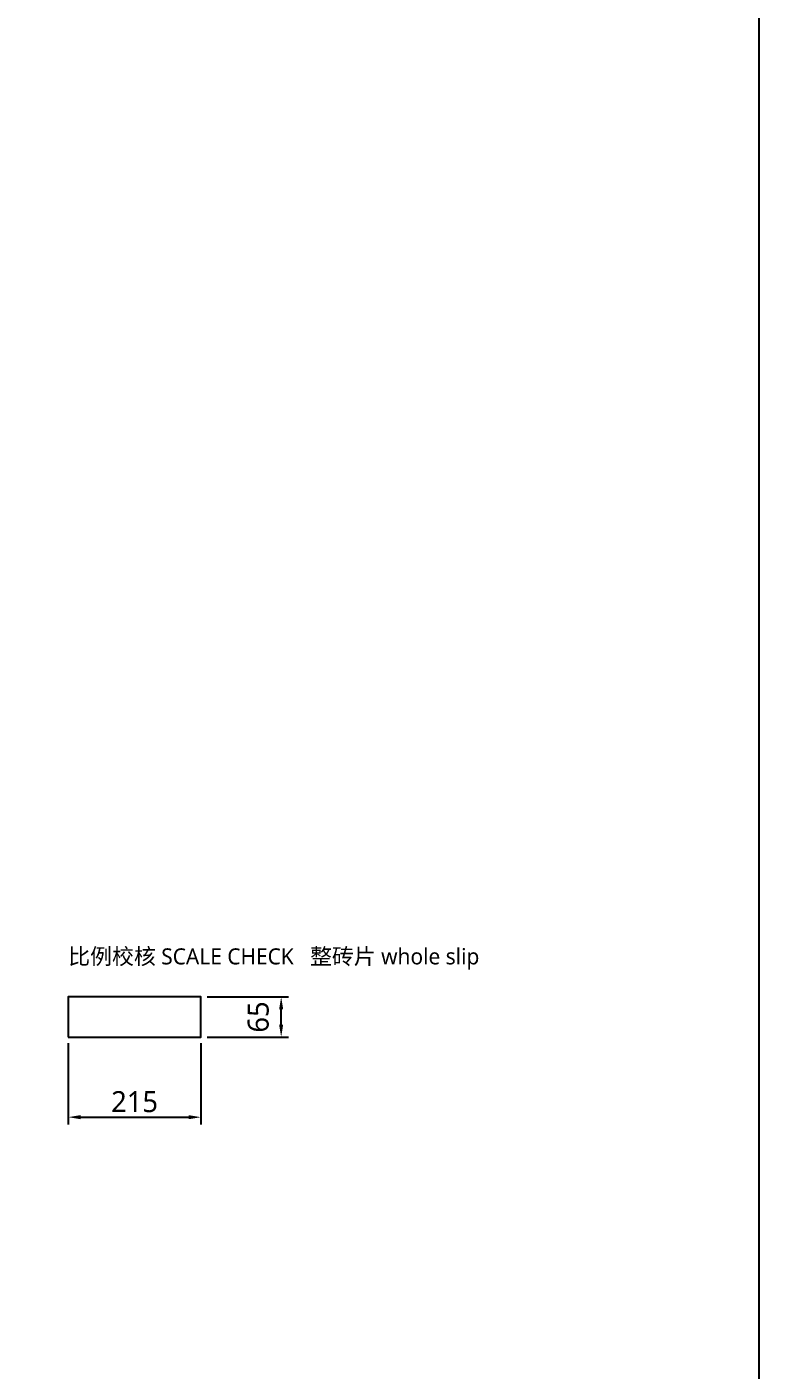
# Model space of a CAD drawing. Header units: millimetres. Extents: x -190 to 8130, y -7782 to 208.
# Drawn here: x 6943 to 8130, y -5660 to -3481 of the extents above; entities that cross this region are included whole.
import ezdxf
from ezdxf.enums import TextEntityAlignment as Align

# ---------------------------------------------------------------- set-up
doc = ezdxf.new("R2010")
doc.units = ezdxf.units.MM
doc.layers.add('BORDER', color=7, linetype='Continuous')
doc.layers.add('DIM', color=8, linetype='Continuous')
doc.styles.add('CN', font='msyh.ttc')
doc.dimstyles.new('MM', dxfattribs={"dimtxt": 34, "dimasz": 20, "dimexe": 12, "dimexo": 10, "dimgap": 8, "dimtad": 1, "dimdec": 1, "dimdsep": 46, "dimtxsty": 'CN', "dimcen": 2.5, "dimazin": 3, "dimtfac": 1, "dimtmove": 0, "dimatfit": 3})

msp = doc.modelspace()

# ---------------------------------------------------------------- linework, layer by layer
at = {"layer": 'BORDER'}
msp.add_lwpolyline([(-190, -7781.5), (8129.51, -7781.5), (8129.51, 207.69), (-190, 207.69)], close=True, dxfattribs=at)
at = {"layer": 'DIM'}
msp.add_lwpolyline([(7010, -5119.5), (7225, -5119.5), (7225, -5054.5), (7010, -5054.5)], close=True, dxfattribs=at)

# ---------------------------------------------------------------- texts
at = {"layer": 'DIM', "style": 'CN'}
msp.add_text('比例校核 SCALE CHECK   整砖片 whole slip', height=26, dxfattribs=at).set_placement((7010, -5009.5), align=Align.BOTTOM_LEFT)

# ---------------------------------------------------------------- dimensions: what is measured, and where the dimension line sits
at = {"layer": 'DIM'}
msp.add_linear_dim(base=(7355, -5119.5), p1=(7225, -5119.5), p2=(7225, -5054.5), angle=90, dimstyle='MM', dxfattribs=at).render()
msp.add_linear_dim(base=(7010, -5249.5), p1=(7010, -5119.5), p2=(7225, -5119.5), dimstyle='MM', dxfattribs=at).render()

doc.saveas('drawing.dxf')
